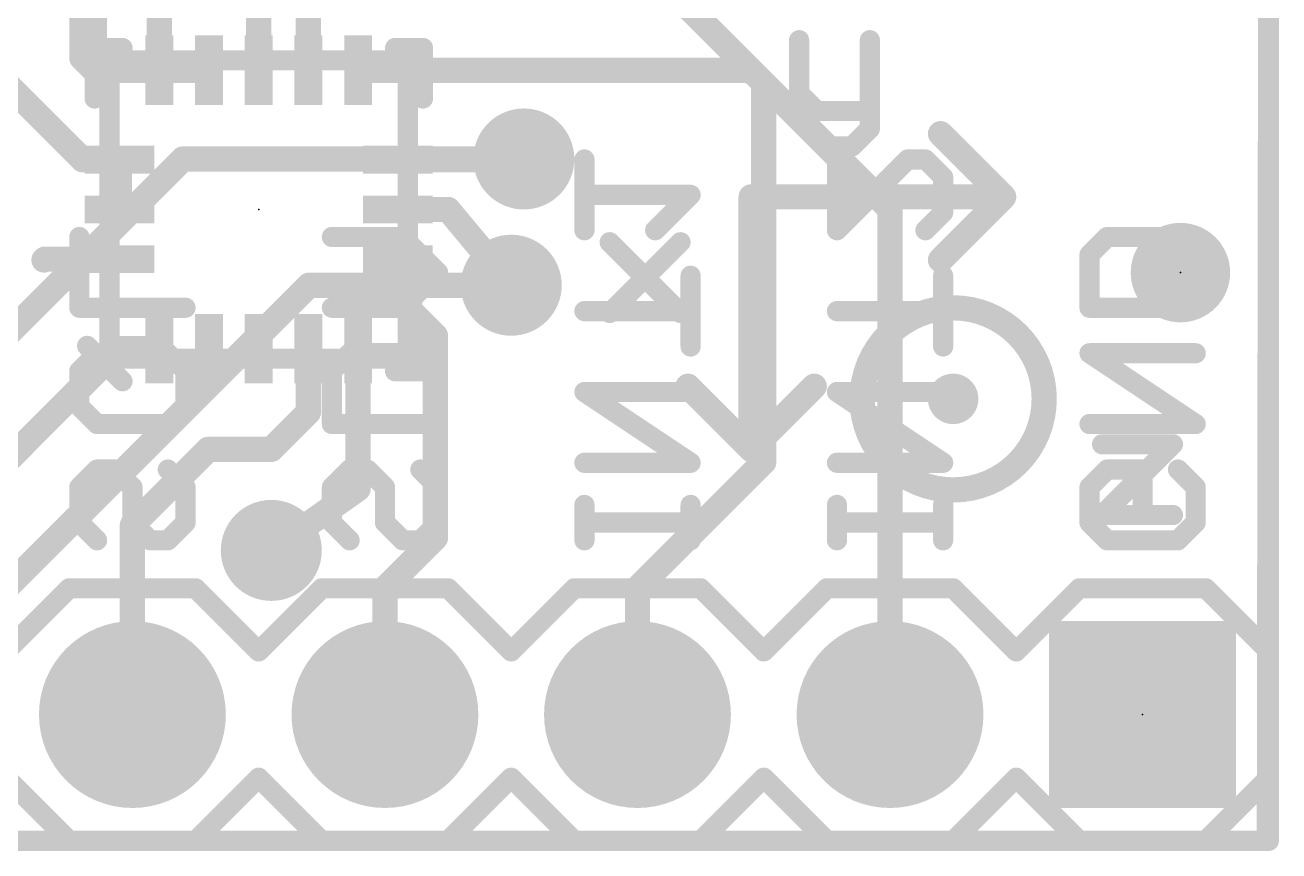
# Model space of a CAD drawing. Extents: x -0.1 to 20.4, y -0.1 to 12.8.
# Drawn here: x 7.81 to 20.42, y -0.1 to 8.2 of the extents above; entities that cross this region are included whole.
import ezdxf

# ---------------------------------------------------------------- set-up
doc = ezdxf.new("R2010")
doc.units = 0
for name, color, linetype in [('1', 12, 'CONTINUOUS'), ('16', 132, 'CONTINUOUS'), ('17', 110, 'CONTINUOUS'), ('18', 110, 'CONTINUOUS'), ('20', 53, 'CONTINUOUS'), ('21', 41, 'CONTINUOUS'), ('22', 40, 'CONTINUOUS'), ('23', 53, 'CONTINUOUS'), ('51', 53, 'CONTINUOUS')]:
    doc.layers.add(name, color=color, linetype=linetype)

# ---------------------------------------------------------------- blocks, each defined once
blk = doc.blocks.new('RECT')
blk.add_solid([(-0.5, -0.5), (0.5, -0.5), (-0.5, 0.5), (0.5, 0.5)])
blk = doc.blocks.new('SQUAREP')
blk.add_solid([(-0.5, -0.5), (0.5, -0.5), (-0.5, 0.5), (0.5, 0.5)])
blk = doc.blocks.new('ROUNDP')
at = {"const_width": 0.5}
blk.add_lwpolyline([(0, -0.25, 1), (0, 0.25, 1), (0, -0.25)], format="xyb", dxfattribs=at)
blk = doc.blocks.new('PIE')
at = {"const_width": 0.5}
blk.add_lwpolyline([(0, -0.25, 1), (0, 0.25, 1), (0, -0.25)], format="xyb", dxfattribs=at)
blk = doc.blocks.new('ROUNDV')
at = {"const_width": 0.5}
blk.add_lwpolyline([(0, -0.25, 1), (0, 0.25, 1), (0, -0.25)], format="xyb", dxfattribs=at)

msp = doc.modelspace()

# ---------------------------------------------------------------- linework, layer by layer
at = {"layer": '1'}
for points, const_width in [([(20.32, 0), (20.32, 12.7)], 0.2032), ([(10.16, 9.271), (10.16, 7.75)], 0.254), ([(8.382, 7.874), (8.382, 8.763)], 0.254), ([(8.509, 7.874), (8.509, 8.636)], 0.254), ([(9.16, 7.75), (9.16, 8.62)], 0.254), ([(10.66, 7.75), (10.66, 8.501)], 0.254), ([(10.66, 7.75), (10.66, 8.4502)], 0.254), ([(8.506, 7.75), (8.382, 7.874)], 0.254), ([(8.633, 7.75), (8.509, 7.874)], 0.254), ([(7.49, 7.75), (8.39, 6.85)], 0.254), ([(9.66, 7.75), (8.506, 7.75)], 0.254), ([(9.66, 7.75), (8.633, 7.75)], 0.254), ([(9.66, 7.75), (9.16, 7.75)], 0.254), ([(15.11, 7.75), (11.16, 7.75)], 0.254), ([(16.51, 6.35), (15.11, 7.75)], 0.254), ([(8.39, 6.85), (8.76, 6.85)], 0.254), ([(8.76, 6.85), (8.76, 6.35)], 0.254), ([(12.692, 6.85), (11.56, 6.85)], 0.254), ([(12.827, 6.858), (12.692, 6.85)], 0.254), ([(12.065, 6.35), (11.56, 6.35)], 0.254), ([(12.7, 5.588), (12.065, 6.35)], 0.254), ([(16.51, 1.27), (16.51, 6.35)], 0.254), ([(8.009, 5.85), (8.001, 5.842)], 0.254), ([(8.76, 5.85), (8.009, 5.85)], 0.254), ([(11.676, 5.85), (11.56, 5.85)], 0.254), ([(11.676, 5.342), (11.676, 5.85)], 0.254), ([(11.938, 5.08), (11.676, 5.342)], 0.254), ([(11.938, 3.048), (11.938, 5.08)], 0.254), ([(7.62, 3.81), (8.76, 4.95)], 0.254), ([(8.76, 4.95), (9.16, 4.95)], 0.254), ([(10.66, 4.31), (10.66, 4.95)], 0.254), ([(11.16, 4.95), (11.16, 3.54)], 0.254), ([(10.287, 3.937), (10.66, 4.31)], 0.254), ([(8.89, 3.175), (9.652, 3.937)], 0.254), ([(9.652, 3.937), (10.287, 3.937)], 0.254), ([(11.16, 3.54), (10.287, 2.921)], 0.254), ([(8.89, 1.27), (8.89, 3.175)], 0.254), ([(11.43, 2.54), (11.938, 3.048)], 0.254), ([(11.43, 1.27), (11.43, 2.54)], 0.254), ([(0, 0), (20.32, 0)], 0.2032)]:
    msp.add_lwpolyline(points, dxfattribs=dict(at, const_width=const_width))
for points, const_width in [([(8.4269, 7.9189, 1), (8.3371, 7.8291)], 0.127), ([(8.5539, 7.9189, 1), (8.4641, 7.8291)], 0.127), ([(8.3185, 7.874, 1), (8.4455, 7.874)], 0.127), ([(8.506, 7.8135, 1), (8.506, 7.6865)], 0.127), ([(8.4455, 7.874, 1), (8.5725, 7.874)], 0.127), ([(8.4611, 7.7051, 1), (8.5509, 7.7949)], 0.127), ([(8.633, 7.8135, 1), (8.633, 7.6865)], 0.127), ([(8.5881, 7.7051, 1), (8.6779, 7.7949)], 0.127), ([(9.16, 7.8135, 1), (9.16, 7.6865)], 0.127), ([(9.66, 7.6865, 1), (9.66, 7.8135)], 0.127), ([(9.66, 7.6865, 1), (9.66, 7.8135)], 0.127), ([(9.66, 7.6865, 1), (9.66, 7.8135)], 0.127), ([(11.16, 7.8135, 1), (11.16, 7.6865)], 0.127), ([(15.1549, 7.7949, 1), (15.0651, 7.7051)], 0.127), ([(15.11, 7.6865, 1), (15.11, 7.8135)], 0.127), ([(9.0965, 7.75, 1), (9.2235, 7.75)], 0.127), ([(10.0965, 7.75, 1), (10.2235, 7.75)], 0.127), ([(10.5965, 7.75, 1), (10.7235, 7.75)], 0.127), ([(10.5965, 7.75, 1), (10.7235, 7.75)], 0.127), ([(8.39, 6.9135, 1), (8.39, 6.7865)], 0.127), ([(8.3451, 6.8051, 1), (8.4349, 6.8949)], 0.127), ([(8.8235, 6.85, 1), (8.6965, 6.85)], 0.127), ([(8.76, 6.7865, 1), (8.76, 6.9135)], 0.127), ([(11.56, 6.9135, 1), (11.56, 6.7865)], 0.127), ([(12.6882, 6.9134, 1), (12.6958, 6.7866)], 0.127), ([(12.692, 6.7865, 1), (12.692, 6.9135)], 0.127), ([(12.8308, 6.7946, 1), (12.8232, 6.9214)], 0.127), ([(11.56, 6.4135, 1), (11.56, 6.2865)], 0.127), ([(12.1138, 6.3907, 1), (12.0162, 6.3093)], 0.127), ([(12.065, 6.2865, 1), (12.065, 6.4135)], 0.127), ([(16.5735, 6.35, 1), (16.4465, 6.35)], 0.127), ([(16.4651, 6.3051, 1), (16.5549, 6.3949)], 0.127), ([(8.6965, 6.35, 1), (8.8235, 6.35)], 0.127), ([(7.9561, 5.8869, 1), (8.0459, 5.7971)], 0.127), ([(8.009, 5.9135, 1), (8.009, 5.7865)], 0.127), ([(8.0539, 5.8051, 1), (7.9641, 5.8949)], 0.127), ([(8.76, 5.7865, 1), (8.76, 5.9135)], 0.127), ([(11.56, 5.9135, 1), (11.56, 5.7865)], 0.127), ([(11.7395, 5.85, 1), (11.6125, 5.85)], 0.127), ([(11.676, 5.7865, 1), (11.676, 5.9135)], 0.127), ([(12.6512, 5.5473, 1), (12.7488, 5.6287)], 0.127), ([(11.7209, 5.3869, 1), (11.6311, 5.2971)], 0.127), ([(11.6125, 5.342, 1), (11.7395, 5.342)], 0.127), ([(12.0015, 5.08, 1), (11.8745, 5.08)], 0.127), ([(11.8931, 5.0351, 1), (11.9829, 5.1249)], 0.127), ([(8.76, 5.0135, 1), (8.76, 4.8865)], 0.127), ([(8.8049, 4.9051, 1), (8.7151, 4.9949)], 0.127), ([(9.16, 4.8865, 1), (9.16, 5.0135)], 0.127), ([(10.7235, 4.95, 1), (10.5965, 4.95)], 0.127), ([(11.2235, 4.95, 1), (11.0965, 4.95)], 0.127), ([(10.7049, 4.2651, 1), (10.6151, 4.3549)], 0.127), ([(10.5965, 4.31, 1), (10.7235, 4.31)], 0.127), ([(9.652, 4.0005, 1), (9.652, 3.8735)], 0.127), ([(9.6969, 3.8921, 1), (9.6071, 3.9819)], 0.127), ([(10.2421, 3.9819, 1), (10.3319, 3.8921)], 0.127), ([(10.287, 3.8735, 1), (10.287, 4.0005)], 0.127), ([(11.1967, 3.4882, 1), (11.1233, 3.5918)], 0.127), ([(11.0965, 3.54, 1), (11.2235, 3.54)], 0.127), ([(8.9535, 3.175, 1), (8.8265, 3.175)], 0.127), ([(8.8451, 3.2199, 1), (8.9349, 3.1301)], 0.127), ([(11.9829, 3.0031, 1), (11.8931, 3.0929)], 0.127), ([(10.2503, 2.9728, 1), (10.3237, 2.8692)], 0.127), ([(11.8745, 3.048, 1), (12.0015, 3.048)], 0.127), ([(11.4935, 2.54, 1), (11.3665, 2.54)], 0.127), ([(11.3851, 2.5849, 1), (11.4749, 2.4951)], 0.127), ([(8.8265, 1.27, 1), (8.9535, 1.27)], 0.127), ([(11.3665, 1.27, 1), (11.4935, 1.27)], 0.127), ([(16.4465, 1.27, 1), (16.5735, 1.27)], 0.127), ([(20.2692, 0, 1), (20.3708, 0)], 0.1016), ([(20.32, -0.0508, 1), (20.32, 0.0508)], 0.1016)]:
    msp.add_lwpolyline(points, format="xyb", dxfattribs=dict(at, const_width=const_width))
at = {"layer": '16'}
for points, const_width in [([(20.32, 0), (20.32, 12.7)], 0.2032), ([(15.24, 7.62), (13.208, 9.652)], 0.254), ([(15.24, 3.81), (15.24, 7.62)], 0.254), ([(3.81, 1.27), (9.398, 6.858)], 0.254), ([(9.398, 6.858), (12.827, 6.858)], 0.254), ([(6.35, 1.27), (10.668, 5.588)], 0.254), ([(10.668, 5.588), (12.7, 5.588)], 0.254), ([(13.97, 2.54), (15.24, 3.81)], 0.254), ([(13.97, 1.27), (13.97, 2.54)], 0.254), ([(0, 0), (20.32, 0)], 0.2032)]:
    msp.add_lwpolyline(points, dxfattribs=dict(at, const_width=const_width))
for points, const_width in [([(15.3035, 7.62, 1), (15.1765, 7.62)], 0.127), ([(15.1951, 7.5751, 1), (15.2849, 7.6649)], 0.127), ([(9.398, 6.9215, 1), (9.398, 6.7945)], 0.127), ([(9.4429, 6.8131, 1), (9.3531, 6.9029)], 0.127), ([(12.827, 6.7945, 1), (12.827, 6.9215)], 0.127), ([(10.668, 5.6515, 1), (10.668, 5.5245)], 0.127), ([(10.7129, 5.5431, 1), (10.6231, 5.6329)], 0.127), ([(12.7, 5.5245, 1), (12.7, 5.6515)], 0.127), ([(15.2849, 3.7651, 1), (15.1951, 3.8549)], 0.127), ([(15.1765, 3.81, 1), (15.3035, 3.81)], 0.127), ([(14.0335, 2.54, 1), (13.9065, 2.54)], 0.127), ([(13.9251, 2.5849, 1), (14.0149, 2.4951)], 0.127), ([(13.9065, 1.27, 1), (14.0335, 1.27)], 0.127), ([(20.2692, 0, 1), (20.3708, 0)], 0.1016), ([(20.32, -0.0508, 1), (20.32, 0.0508)], 0.1016)]:
    msp.add_lwpolyline(points, format="xyb", dxfattribs=dict(at, const_width=const_width))
at = {"layer": '20', "const_width": 0.2032}
for points in [[(20.3, 0), (20.32, 12.7)], [(0, 0), (20.3, 0)]]:
    msp.add_lwpolyline(points, dxfattribs=at)
at = {"layer": '20', "const_width": 0.1016}
for points in [[(20.2492, 0.0001, 1), (20.3508, -0.0001)], [(20.3, -0.0508, 1), (20.3, 0.0508)]]:
    msp.add_lwpolyline(points, format="xyb", dxfattribs=at)
at = {"layer": '21'}
for points, const_width in [([(8.5104, 7.4662), (8.5104, 7.9742)], 0.2032), ([(8.5104, 7.9742), (8.7906, 7.9742)], 0.2032), ([(11.5322, 7.9742), (11.8124, 7.9742)], 0.2032), ([(11.8124, 7.4662), (11.8124, 7.9742)], 0.2032), ([(15.5956, 8.0524), (15.5956, 7.5186)], 0.2032), ([(16.3074, 8.0524), (16.3074, 7.1627)], 0.2032), ([(15.5956, 7.5186), (15.7736, 7.3406)], 0.2032), ([(15.7736, 7.3406), (16.3074, 7.3406)], 0.2032), ([(16.3074, 7.1627), (16.1295, 6.9847)], 0.2032), ([(17.653, 6.477), (17.018, 7.112)], 0.254), ([(16.1295, 6.9847), (15.9515, 6.9847)], 0.2032), ([(15.113, 6.477), (15.113, 3.937)], 0.254), ([(15.113, 6.477), (17.653, 6.477)], 0.254), ([(17.018, 5.842), (17.653, 6.477)], 0.254), ([(13.6906, 6.0204), (14.4024, 5.3086)], 0.2032), ([(13.6906, 5.3086), (14.4024, 6.0204)], 0.2032), ([(11.8124, 4.723), (11.8124, 5.231)], 0.2032), ([(8.7906, 4.6222), (8.435, 4.9778)], 0.2032), ([(11.5322, 4.723), (11.8124, 4.723)], 0.2032), ([(14.478, 4.572), (15.113, 3.937)], 0.254), ([(15.113, 3.937), (15.748, 4.572)], 0.254), ([(18.6436, 3.9884), (19.3554, 3.9884)], 0.2032), ([(19.3554, 3.9884), (18.6436, 3.2766)], 0.2032), ([(18.6436, 3.2766), (19.3554, 3.2766)], 0.2032), ([(7.62, 1.905), (8.255, 2.54)], 0.2032), ([(8.255, 2.54), (9.525, 2.54)], 0.2032), ([(9.525, 2.54), (10.16, 1.905)], 0.2032), ([(10.16, 1.905), (10.795, 2.54)], 0.2032), ([(10.795, 2.54), (12.065, 2.54)], 0.2032), ([(12.7, 1.905), (12.065, 2.54)], 0.2032), ([(12.7, 1.905), (13.335, 2.54)], 0.2032), ([(13.335, 2.54), (14.605, 2.54)], 0.2032), ([(14.605, 2.54), (15.24, 1.905)], 0.2032), ([(15.24, 1.905), (15.875, 2.54)], 0.2032), ([(15.875, 2.54), (17.145, 2.54)], 0.2032), ([(17.145, 2.54), (17.78, 1.905)], 0.2032), ([(17.78, 1.905), (18.415, 2.54)], 0.2032), ([(18.415, 2.54), (19.685, 2.54)], 0.2032), ([(20.32, 1.905), (19.685, 2.54)], 0.2032), ([(20.32, 0.635), (20.32, 1.905)], 0.2032), ([(8.255, 0), (7.62, 0.635)], 0.2032), ([(10.16, 0.635), (9.525, 0)], 0.2032), ([(10.795, 0), (10.16, 0.635)], 0.2032), ([(12.065, 0), (12.7, 0.635)], 0.2032), ([(13.335, 0), (12.7, 0.635)], 0.2032), ([(15.24, 0.635), (14.605, 0)], 0.2032), ([(15.875, 0), (15.24, 0.635)], 0.2032), ([(17.78, 0.635), (17.145, 0)], 0.2032), ([(18.415, 0), (17.78, 0.635)], 0.2032), ([(19.685, 0), (20.32, 0.635)], 0.2032), ([(9.525, 0), (8.255, 0)], 0.2032), ([(12.065, 0), (10.795, 0)], 0.2032), ([(14.605, 0), (13.335, 0)], 0.2032), ([(17.145, 0), (15.875, 0)], 0.2032), ([(19.685, 0), (18.415, 0)], 0.2032)]:
    msp.add_lwpolyline(points, dxfattribs=dict(at, const_width=const_width))
for points, const_width in [([(8.5612, 7.9742, 1), (8.4596, 7.9742)], 0.1016), ([(8.5104, 8.025, 1), (8.5104, 7.9234)], 0.1016), ([(8.7906, 7.9234, 1), (8.7906, 8.025)], 0.1016), ([(11.5322, 8.025, 1), (11.5322, 7.9234)], 0.1016), ([(11.8632, 7.9742, 1), (11.7616, 7.9742)], 0.1016), ([(11.8124, 7.9234, 1), (11.8124, 8.025)], 0.1016), ([(15.6464, 8.0524, 1), (15.5448, 8.0524)], 0.1016), ([(16.3582, 8.0524, 1), (16.2566, 8.0524)], 0.1016), ([(15.6315, 7.5545, 1), (15.5597, 7.4826)], 0.1016), ([(15.5448, 7.5186, 1), (15.6464, 7.5186)], 0.1016), ([(8.4596, 7.4662, 1), (8.5612, 7.4662)], 0.1016), ([(11.7616, 7.4662, 1), (11.8632, 7.4662)], 0.1016), ([(15.7736, 7.3914, 1), (15.7736, 7.2898)], 0.1016), ([(16.3074, 7.2898, 1), (16.3074, 7.3914)], 0.1016), ([(15.7376, 7.3047, 1), (15.8095, 7.3765)], 0.1016), ([(16.2566, 7.1627, 1), (16.3582, 7.1627)], 0.1016), ([(16.3433, 7.1267, 1), (16.2715, 7.1986)], 0.1016), ([(17.0629, 7.1569, 1), (16.9731, 7.0671)], 0.127), ([(15.9515, 7.0355, 1), (15.9515, 6.9339)], 0.1016), ([(16.0935, 7.0206, 1), (16.1654, 6.9488)], 0.1016), ([(16.1295, 6.9339, 1), (16.1295, 7.0355)], 0.1016), ([(15.1765, 6.477, 1), (15.0495, 6.477)], 0.127), ([(15.113, 6.5405, 1), (15.113, 6.4135)], 0.127), ([(17.6979, 6.4321, 1), (17.6081, 6.5219)], 0.127), ([(17.6081, 6.4321, 1), (17.6979, 6.5219)], 0.127), ([(17.653, 6.4135, 1), (17.653, 6.5405)], 0.127), ([(13.7265, 6.0563, 1), (13.6547, 5.9845)], 0.1016), ([(14.4383, 5.9845, 1), (14.3665, 6.0563)], 0.1016), ([(16.9731, 5.8869, 1), (17.0629, 5.7971)], 0.127), ([(17.145, 3.5292, 1), (17.145, 5.3608, 1), (17.145, 3.5292)], 0.254), ([(11.8632, 5.231, 1), (11.7616, 5.231)], 0.1016), ([(13.6547, 5.3445, 1), (13.7265, 5.2727)], 0.1016), ([(14.3665, 5.2727, 1), (14.4383, 5.3445)], 0.1016), ([(8.4709, 5.0137, 1), (8.3991, 4.9419)], 0.1016), ([(11.5322, 4.7738, 1), (11.5322, 4.6722)], 0.1016), ([(11.8124, 4.6722, 1), (11.8124, 4.7738)], 0.1016), ([(8.7547, 4.5863, 1), (8.8265, 4.6581)], 0.1016), ([(11.7616, 4.723, 1), (11.8632, 4.723)], 0.1016), ([(14.5229, 4.6169, 1), (14.4331, 4.5271)], 0.127), ([(15.7929, 4.5271, 1), (15.7031, 4.6169)], 0.127), ([(17.145, 4.318, 1), (17.145, 4.572, 1), (17.145, 4.318)], 0.254), ([(15.0681, 3.9819, 1), (15.1579, 3.8921)], 0.127), ([(15.0681, 3.8921, 1), (15.1579, 3.9819)], 0.127), ([(18.6436, 4.0392, 1), (18.6436, 3.9376)], 0.1016), ([(19.3913, 3.9525, 1), (19.3195, 4.0243)], 0.1016), ([(19.3554, 3.9376, 1), (19.3554, 4.0392)], 0.1016), ([(15.0495, 3.937, 1), (15.1765, 3.937)], 0.127), ([(18.6436, 3.3274, 1), (18.6436, 3.2258)], 0.1016), ([(18.6077, 3.3125, 1), (18.6795, 3.2407)], 0.1016), ([(19.3554, 3.2258, 1), (19.3554, 3.3274)], 0.1016), ([(8.255, 2.5908, 1), (8.255, 2.4892)], 0.1016), ([(8.2909, 2.5041, 1), (8.2191, 2.5759)], 0.1016), ([(9.5609, 2.5759, 1), (9.4891, 2.5041)], 0.1016), ([(9.525, 2.4892, 1), (9.525, 2.5908)], 0.1016), ([(10.795, 2.5908, 1), (10.795, 2.4892)], 0.1016), ([(10.8309, 2.5041, 1), (10.7591, 2.5759)], 0.1016), ([(12.1009, 2.5759, 1), (12.0291, 2.5041)], 0.1016), ([(12.065, 2.4892, 1), (12.065, 2.5908)], 0.1016), ([(13.335, 2.5908, 1), (13.335, 2.4892)], 0.1016), ([(13.3709, 2.5041, 1), (13.2991, 2.5759)], 0.1016), ([(14.6409, 2.5759, 1), (14.5691, 2.5041)], 0.1016), ([(14.605, 2.4892, 1), (14.605, 2.5908)], 0.1016), ([(15.875, 2.5908, 1), (15.875, 2.4892)], 0.1016), ([(15.9109, 2.5041, 1), (15.8391, 2.5759)], 0.1016), ([(17.1809, 2.5759, 1), (17.1091, 2.5041)], 0.1016), ([(17.145, 2.4892, 1), (17.145, 2.5908)], 0.1016), ([(18.415, 2.5908, 1), (18.415, 2.4892)], 0.1016), ([(18.4509, 2.5041, 1), (18.3791, 2.5759)], 0.1016), ([(19.7209, 2.5759, 1), (19.6491, 2.5041)], 0.1016), ([(19.685, 2.4892, 1), (19.685, 2.5908)], 0.1016), ([(10.1241, 1.9409, 1), (10.1959, 1.8691)], 0.1016), ([(10.1241, 1.8691, 1), (10.1959, 1.9409)], 0.1016), ([(12.6641, 1.9409, 1), (12.7359, 1.8691)], 0.1016), ([(12.6641, 1.8691, 1), (12.7359, 1.9409)], 0.1016), ([(15.2041, 1.9409, 1), (15.2759, 1.8691)], 0.1016), ([(15.2041, 1.8691, 1), (15.2759, 1.9409)], 0.1016), ([(17.7441, 1.9409, 1), (17.8159, 1.8691)], 0.1016), ([(17.7441, 1.8691, 1), (17.8159, 1.9409)], 0.1016), ([(20.3708, 1.905, 1), (20.2692, 1.905)], 0.1016), ([(20.2841, 1.8691, 1), (20.3559, 1.9409)], 0.1016), ([(10.1959, 0.6709, 1), (10.1241, 0.5991)], 0.1016), ([(10.1959, 0.5991, 1), (10.1241, 0.6709)], 0.1016), ([(12.7359, 0.6709, 1), (12.6641, 0.5991)], 0.1016), ([(12.7359, 0.5991, 1), (12.6641, 0.6709)], 0.1016), ([(15.2759, 0.6709, 1), (15.2041, 0.5991)], 0.1016), ([(15.2759, 0.5991, 1), (15.2041, 0.6709)], 0.1016), ([(17.8159, 0.6709, 1), (17.7441, 0.5991)], 0.1016), ([(17.8159, 0.5991, 1), (17.7441, 0.6709)], 0.1016), ([(20.2692, 0.635, 1), (20.3708, 0.635)], 0.1016), ([(20.3559, 0.5991, 1), (20.2841, 0.6709)], 0.1016), ([(8.255, 0.0508, 1), (8.255, -0.0508)], 0.1016), ([(8.2191, -0.0359, 1), (8.2909, 0.0359)], 0.1016), ([(9.4891, 0.0359, 1), (9.5609, -0.0359)], 0.1016), ([(9.525, -0.0508, 1), (9.525, 0.0508)], 0.1016), ([(10.795, 0.0508, 1), (10.795, -0.0508)], 0.1016), ([(10.7591, -0.0359, 1), (10.8309, 0.0359)], 0.1016), ([(12.0291, 0.0359, 1), (12.1009, -0.0359)], 0.1016), ([(12.065, -0.0508, 1), (12.065, 0.0508)], 0.1016), ([(13.335, 0.0508, 1), (13.335, -0.0508)], 0.1016), ([(13.2991, -0.0359, 1), (13.3709, 0.0359)], 0.1016), ([(14.5691, 0.0359, 1), (14.6409, -0.0359)], 0.1016), ([(14.605, -0.0508, 1), (14.605, 0.0508)], 0.1016), ([(15.875, 0.0508, 1), (15.875, -0.0508)], 0.1016), ([(15.8391, -0.0359, 1), (15.9109, 0.0359)], 0.1016), ([(17.1091, 0.0359, 1), (17.1809, -0.0359)], 0.1016), ([(17.145, -0.0508, 1), (17.145, 0.0508)], 0.1016), ([(18.415, 0.0508, 1), (18.415, -0.0508)], 0.1016), ([(18.3791, -0.0359, 1), (18.4509, 0.0359)], 0.1016), ([(19.6491, 0.0359, 1), (19.7209, -0.0359)], 0.1016), ([(19.685, -0.0508, 1), (19.685, 0.0508)], 0.1016)]:
    msp.add_lwpolyline(points, format="xyb", dxfattribs=dict(at, const_width=const_width))
at = {"layer": '22', "const_width": 0.2032}
for points in [[(13.4366, 6.141), (13.4366, 6.8528)], [(15.9766, 6.8528), (15.9766, 6.141)], [(15.9766, 6.141), (16.6884, 6.8528)], [(16.6884, 6.8528), (16.8664, 6.8528)], [(16.8664, 6.8528), (17.0443, 6.6748)], [(17.0443, 6.6748), (17.0443, 6.3189)], [(14.5043, 6.4969), (13.4366, 6.4969)], [(14.1484, 6.141), (14.5043, 6.4969)], [(17.0443, 6.3189), (16.8664, 6.141)], [(8.3566, 5.3614), (8.3566, 6.0732)], [(11.6084, 6.0732), (10.8966, 6.0732)], [(11.4305, 5.3614), (11.4305, 6.0732)], [(11.9643, 5.7173), (11.6084, 6.0732)], [(18.5166, 5.8952), (18.6945, 6.0732)], [(18.6945, 6.0732), (19.4064, 6.0732)], [(19.4064, 6.0732), (19.5843, 5.8952)], [(18.5166, 5.3614), (18.5166, 5.8952)], [(19.5843, 5.8952), (19.5843, 5.3614)], [(11.6084, 5.3614), (11.9643, 5.7173)], [(14.5043, 4.9716), (14.5043, 5.6834)], [(17.0443, 4.9716), (17.0443, 5.6834)], [(9.4243, 5.3614), (8.3566, 5.3614)], [(10.8966, 5.3614), (11.6084, 5.3614)], [(13.4366, 5.3275), (14.5043, 5.3275)], [(15.9766, 5.3275), (17.0443, 5.3275)], [(19.5843, 5.3614), (18.5166, 5.3614)], [(8.3566, 4.7259), (8.5346, 4.9038)], [(9.2464, 4.9038), (9.4243, 4.7259)], [(10.8966, 4.7259), (11.0746, 4.9038)], [(11.0746, 4.9038), (11.7864, 4.9038)], [(11.7864, 4.9038), (11.9643, 4.7259)], [(19.5843, 4.192), (18.5166, 4.9038)], [(18.5166, 4.9038), (19.5843, 4.9038)], [(8.3566, 4.3699), (8.3566, 4.7259)], [(9.4243, 4.7259), (9.4243, 4.3699)], [(10.8966, 4.192), (10.8966, 4.7259)], [(11.9643, 4.7259), (11.9643, 4.192)], [(14.5043, 3.8022), (13.4366, 4.514)], [(13.4366, 4.514), (14.5043, 4.514)], [(17.0443, 3.8022), (15.9766, 4.514)], [(15.9766, 4.514), (17.0443, 4.514)], [(8.5346, 4.192), (8.3566, 4.3699)], [(9.4243, 4.3699), (9.2464, 4.192)], [(9.2464, 4.192), (8.5346, 4.192)], [(11.9643, 4.192), (10.8966, 4.192)], [(18.5166, 4.192), (19.5843, 4.192)], [(8.5346, 3.7344), (8.3566, 3.5565)], [(8.7125, 3.7344), (8.5346, 3.7344)], [(8.8905, 3.5565), (8.7125, 3.7344)], [(9.2464, 3.7344), (9.4243, 3.5565)], [(11.0746, 3.7344), (10.8966, 3.5565)], [(11.2525, 3.7344), (11.0746, 3.7344)], [(11.4305, 3.5565), (11.2525, 3.7344)], [(11.7864, 3.7344), (11.9643, 3.5565)], [(13.4366, 3.8022), (14.5043, 3.8022)], [(15.9766, 3.8022), (17.0443, 3.8022)], [(18.5166, 3.5565), (18.6945, 3.7344)], [(18.6945, 3.7344), (19.0505, 3.7344)], [(19.0505, 3.7344), (19.0505, 3.3785)], [(19.4064, 3.7344), (19.5843, 3.5565)], [(8.3566, 3.5565), (8.3566, 3.2006)], [(8.8905, 3.2006), (8.8905, 3.5565)], [(9.4243, 3.5565), (9.4243, 3.2006)], [(10.8966, 3.5565), (10.8966, 3.2006)], [(11.4305, 3.2006), (11.4305, 3.5565)], [(11.9643, 3.5565), (11.9643, 3.2006)], [(18.5166, 3.2006), (18.5166, 3.5565)], [(19.5843, 3.5565), (19.5843, 3.2006)], [(13.4366, 3.0226), (13.4366, 3.3785)], [(14.5043, 3.0226), (14.5043, 3.3785)], [(15.9766, 3.0226), (15.9766, 3.3785)], [(17.0443, 3.0226), (17.0443, 3.3785)], [(8.3566, 3.2006), (8.5346, 3.0226)], [(9.0684, 3.0226), (8.8905, 3.2006)], [(9.4243, 3.2006), (9.2464, 3.0226)], [(10.8966, 3.2006), (11.0746, 3.0226)], [(11.6084, 3.0226), (11.4305, 3.2006)], [(11.9643, 3.2006), (11.7864, 3.0226)], [(13.4366, 3.2006), (14.5043, 3.2006)], [(15.9766, 3.2006), (17.0443, 3.2006)], [(18.6945, 3.0226), (18.5166, 3.2006)], [(19.5843, 3.2006), (19.4064, 3.0226)], [(9.2464, 3.0226), (9.0684, 3.0226)], [(11.7864, 3.0226), (11.6084, 3.0226)], [(19.4064, 3.0226), (18.6945, 3.0226)]]:
    msp.add_lwpolyline(points, dxfattribs=at)
at = {"layer": '22', "const_width": 0.1016}
for points in [[(13.4874, 6.8528, 1), (13.3858, 6.8528)], [(16.0274, 6.8528, 1), (15.9258, 6.8528)], [(16.6884, 6.9036, 1), (16.6884, 6.802)], [(16.7243, 6.8169, 1), (16.6525, 6.8887)], [(16.9023, 6.8887, 1), (16.8304, 6.8169)], [(16.8664, 6.802, 1), (16.8664, 6.9036)], [(17.0951, 6.6748, 1), (16.9935, 6.6748)], [(17.0084, 6.6389, 1), (17.0802, 6.7108)], [(13.4366, 6.5477, 1), (13.4366, 6.4461)], [(14.5402, 6.461, 1), (14.4684, 6.5328)], [(14.5043, 6.4461, 1), (14.5043, 6.5477)], [(16.9935, 6.3189, 1), (17.0951, 6.3189)], [(17.0802, 6.283, 1), (17.0084, 6.3549)], [(13.3858, 6.141, 1), (13.4874, 6.141)], [(14.1125, 6.1769, 1), (14.1843, 6.1051)], [(15.9407, 6.1769, 1), (16.0125, 6.1051)], [(15.9258, 6.141, 1), (16.0274, 6.141)], [(16.8304, 6.1769, 1), (16.9023, 6.1051)], [(8.4074, 6.0732, 1), (8.3058, 6.0732)], [(10.8966, 6.124, 1), (10.8966, 6.0224)], [(11.4813, 6.0732, 1), (11.3797, 6.0732)], [(11.6443, 6.1091, 1), (11.5725, 6.0373)], [(11.6084, 6.0224, 1), (11.6084, 6.124)], [(18.6945, 6.124, 1), (18.6945, 6.0224)], [(18.7305, 6.0373, 1), (18.6586, 6.1091)], [(19.4423, 6.1091, 1), (19.3704, 6.0373)], [(19.4064, 6.0224, 1), (19.4064, 6.124)], [(18.5674, 5.8952, 1), (18.4658, 5.8952)], [(18.4807, 5.9312, 1), (18.5525, 5.8593)], [(19.6351, 5.8952, 1), (19.5335, 5.8952)], [(19.5484, 5.8593, 1), (19.6202, 5.9312)], [(12.0002, 5.6814, 1), (11.9284, 5.7532)], [(11.9284, 5.6814, 1), (12.0002, 5.7532)], [(14.5551, 5.6834, 1), (14.4535, 5.6834)], [(17.0951, 5.6834, 1), (16.9935, 5.6834)], [(8.3566, 5.4122, 1), (8.3566, 5.3106)], [(9.4243, 5.3106, 1), (9.4243, 5.4122)], [(10.8966, 5.4122, 1), (10.8966, 5.3106)], [(11.5725, 5.3973, 1), (11.6443, 5.3255)], [(11.6084, 5.3106, 1), (11.6084, 5.4122)], [(13.4366, 5.3783, 1), (13.4366, 5.2767)], [(14.5043, 5.2767, 1), (14.5043, 5.3783)], [(15.9766, 5.3783, 1), (15.9766, 5.2767)], [(17.0443, 5.2767, 1), (17.0443, 5.3783)], [(18.5166, 5.4122, 1), (18.5166, 5.3106)], [(19.5843, 5.3106, 1), (19.5843, 5.4122)], [(8.3058, 5.3614, 1), (8.4074, 5.3614)], [(11.3797, 5.3614, 1), (11.4813, 5.3614)], [(18.4658, 5.3614, 1), (18.5674, 5.3614)], [(19.5335, 5.3614, 1), (19.6351, 5.3614)], [(8.5705, 4.8679, 1), (8.4986, 4.9397)], [(9.2823, 4.9397, 1), (9.2104, 4.8679)], [(11.0746, 4.9546, 1), (11.0746, 4.853)], [(11.1105, 4.8679, 1), (11.0386, 4.9397)], [(11.8223, 4.9397, 1), (11.7504, 4.8679)], [(11.7864, 4.853, 1), (11.7864, 4.9546)], [(14.4535, 4.9716, 1), (14.5551, 4.9716)], [(16.9935, 4.9716, 1), (17.0951, 4.9716)], [(18.5448, 4.9461, 1), (18.4884, 4.8615)], [(18.5166, 4.9546, 1), (18.5166, 4.853)], [(19.5843, 4.853, 1), (19.5843, 4.9546)], [(8.4074, 4.7259, 1), (8.3058, 4.7259)], [(8.3207, 4.7618, 1), (8.3925, 4.6899)], [(9.4751, 4.7259, 1), (9.3735, 4.7259)], [(9.3884, 4.6899, 1), (9.4602, 4.7618)], [(10.9474, 4.7259, 1), (10.8458, 4.7259)], [(10.8607, 4.7618, 1), (10.9325, 4.6899)], [(12.0151, 4.7259, 1), (11.9135, 4.7259)], [(11.9284, 4.6899, 1), (12.0002, 4.7618)], [(13.4648, 4.5563, 1), (13.4084, 4.4717)], [(13.4366, 4.5648, 1), (13.4366, 4.4632)], [(14.5043, 4.4632, 1), (14.5043, 4.5648)], [(16.0048, 4.5563, 1), (15.9484, 4.4717)], [(15.9766, 4.5648, 1), (15.9766, 4.4632)], [(17.0443, 4.4632, 1), (17.0443, 4.5648)], [(8.3925, 4.4059, 1), (8.3207, 4.334)], [(8.3058, 4.3699, 1), (8.4074, 4.3699)], [(9.3735, 4.3699, 1), (9.4751, 4.3699)], [(9.4602, 4.334, 1), (9.3884, 4.4059)], [(8.5346, 4.2428, 1), (8.5346, 4.1412)], [(9.2464, 4.1412, 1), (9.2464, 4.2428)], [(10.8966, 4.2428, 1), (10.8966, 4.1412)], [(11.9643, 4.1412, 1), (11.9643, 4.2428)], [(18.5166, 4.2428, 1), (18.5166, 4.1412)], [(19.5843, 4.1412, 1), (19.5843, 4.2428)], [(8.4986, 4.1561, 1), (8.5705, 4.2279)], [(9.2104, 4.2279, 1), (9.2823, 4.1561)], [(10.8458, 4.192, 1), (10.9474, 4.192)], [(11.9135, 4.192, 1), (12.0151, 4.192)], [(19.5561, 4.1497, 1), (19.6125, 4.2343)], [(8.5346, 3.7852, 1), (8.5346, 3.6836)], [(8.5705, 3.6985, 1), (8.4986, 3.7703)], [(8.7484, 3.7703, 1), (8.6766, 3.6985)], [(8.7125, 3.6836, 1), (8.7125, 3.7852)], [(9.2823, 3.7703, 1), (9.2104, 3.6985)], [(11.0746, 3.7852, 1), (11.0746, 3.6836)], [(11.1105, 3.6985, 1), (11.0386, 3.7703)], [(11.2884, 3.7703, 1), (11.2166, 3.6985)], [(11.2525, 3.6836, 1), (11.2525, 3.7852)], [(11.8223, 3.7703, 1), (11.7504, 3.6985)], [(13.4366, 3.853, 1), (13.4366, 3.7514)], [(14.4761, 3.7599, 1), (14.5325, 3.8445)], [(14.5043, 3.7514, 1), (14.5043, 3.853)], [(15.9766, 3.853, 1), (15.9766, 3.7514)], [(17.0161, 3.7599, 1), (17.0725, 3.8445)], [(17.0443, 3.7514, 1), (17.0443, 3.853)], [(18.6945, 3.7852, 1), (18.6945, 3.6836)], [(18.7305, 3.6985, 1), (18.6586, 3.7703)], [(19.1013, 3.7344, 1), (18.9997, 3.7344)], [(19.0505, 3.6836, 1), (19.0505, 3.7852)], [(19.4423, 3.7703, 1), (19.3704, 3.6985)], [(8.4074, 3.5565, 1), (8.3058, 3.5565)], [(8.9413, 3.5565, 1), (8.8397, 3.5565)], [(9.4751, 3.5565, 1), (9.3735, 3.5565)], [(10.9474, 3.5565, 1), (10.8458, 3.5565)], [(11.4813, 3.5565, 1), (11.3797, 3.5565)], [(12.0151, 3.5565, 1), (11.9135, 3.5565)], [(18.5674, 3.5565, 1), (18.4658, 3.5565)], [(19.6351, 3.5565, 1), (19.5335, 3.5565)], [(8.3207, 3.5924, 1), (8.3925, 3.5205)], [(8.8545, 3.5205, 1), (8.9264, 3.5924)], [(9.3884, 3.5205, 1), (9.4602, 3.5924)], [(10.8607, 3.5924, 1), (10.9325, 3.5205)], [(11.3945, 3.5205, 1), (11.4664, 3.5924)], [(11.9284, 3.5205, 1), (12.0002, 3.5924)], [(18.4807, 3.5924, 1), (18.5525, 3.5205)], [(19.5484, 3.5205, 1), (19.6202, 3.5924)], [(13.4874, 3.3785, 1), (13.3858, 3.3785)], [(14.5551, 3.3785, 1), (14.4535, 3.3785)], [(16.0274, 3.3785, 1), (15.9258, 3.3785)], [(17.0951, 3.3785, 1), (16.9935, 3.3785)], [(18.9997, 3.3785, 1), (19.1013, 3.3785)], [(8.3925, 3.2365, 1), (8.3207, 3.1646)], [(8.9264, 3.2365, 1), (8.8545, 3.1646)], [(9.4602, 3.1646, 1), (9.3884, 3.2365)], [(10.9325, 3.2365, 1), (10.8607, 3.1646)], [(11.4664, 3.2365, 1), (11.3945, 3.1646)], [(12.0002, 3.1646, 1), (11.9284, 3.2365)], [(13.4366, 3.2514, 1), (13.4366, 3.1498)], [(14.5043, 3.1498, 1), (14.5043, 3.2514)], [(15.9766, 3.2514, 1), (15.9766, 3.1498)], [(17.0443, 3.1498, 1), (17.0443, 3.2514)], [(18.5525, 3.2365, 1), (18.4807, 3.1646)], [(19.6202, 3.1646, 1), (19.5484, 3.2365)], [(8.3058, 3.2006, 1), (8.4074, 3.2006)], [(8.8397, 3.2006, 1), (8.9413, 3.2006)], [(9.3735, 3.2006, 1), (9.4751, 3.2006)], [(10.8458, 3.2006, 1), (10.9474, 3.2006)], [(11.3797, 3.2006, 1), (11.4813, 3.2006)], [(11.9135, 3.2006, 1), (12.0151, 3.2006)], [(18.4658, 3.2006, 1), (18.5674, 3.2006)], [(19.5335, 3.2006, 1), (19.6351, 3.2006)], [(8.4986, 2.9867, 1), (8.5705, 3.0585)], [(9.0684, 3.0734, 1), (9.0684, 2.9718)], [(9.0325, 2.9867, 1), (9.1043, 3.0585)], [(9.2104, 3.0585, 1), (9.2823, 2.9867)], [(9.2464, 2.9718, 1), (9.2464, 3.0734)], [(11.0386, 2.9867, 1), (11.1105, 3.0585)], [(11.6084, 3.0734, 1), (11.6084, 2.9718)], [(11.5725, 2.9867, 1), (11.6443, 3.0585)], [(11.7504, 3.0585, 1), (11.8223, 2.9867)], [(11.7864, 2.9718, 1), (11.7864, 3.0734)], [(13.3858, 3.0226, 1), (13.4874, 3.0226)], [(14.4535, 3.0226, 1), (14.5551, 3.0226)], [(15.9258, 3.0226, 1), (16.0274, 3.0226)], [(16.9935, 3.0226, 1), (17.0951, 3.0226)], [(18.6945, 3.0734, 1), (18.6945, 2.9718)], [(18.6586, 2.9867, 1), (18.7305, 3.0585)], [(19.3704, 3.0585, 1), (19.4423, 2.9867)], [(19.4064, 2.9718, 1), (19.4064, 3.0734)]]:
    msp.add_lwpolyline(points, format="xyb", dxfattribs=at)
at = {"layer": '23'}
for p in [(10.16, 6.35), (19.431, 5.715), (19.05, 1.27)]:
    msp.add_point(p, dxfattribs=at)
at = {"layer": '51', "const_width": 0.2032}
for points in [[(8.66, 4.85), (8.66, 7.85)], [(8.66, 7.85), (11.66, 7.85)], [(11.66, 7.85), (11.66, 4.85)], [(11.66, 4.85), (8.66, 4.85)]]:
    msp.add_lwpolyline(points, dxfattribs=at)
at = {"layer": '51', "const_width": 0.1016}
for points in [[(8.7108, 7.85, 1), (8.6092, 7.85)], [(8.66, 7.9008, 1), (8.66, 7.7992)], [(11.7108, 7.85, 1), (11.6092, 7.85)], [(11.66, 7.7992, 1), (11.66, 7.9008)], [(8.66, 4.9008, 1), (8.66, 4.7992)], [(11.66, 4.7992, 1), (11.66, 4.9008)], [(8.6092, 4.85, 1), (8.7108, 4.85)], [(11.6092, 4.85, 1), (11.7108, 4.85)]]:
    msp.add_lwpolyline(points, format="xyb", dxfattribs=at)

# ---------------------------------------------------------------- block references
at = {"layer": '1', "xscale": 0.7, "yscale": 0.28}
for p, rotation in [((9.16, 7.75), 270), ((9.66, 7.75), 270), ((10.16, 7.75), 270), ((10.66, 7.75), 270), ((11.16, 7.75), 270), ((11.56, 6.85), 180), ((11.56, 6.35), 180), ((11.56, 5.85), 180), ((9.16, 4.95), 270), ((9.66, 4.95), 90), ((10.16, 4.95), 90), ((10.66, 4.95), 90), ((11.16, 4.95), 270)]:
    msp.add_blockref('RECT', p, dxfattribs=dict(at, rotation=rotation))
for p in [(8.76, 6.85), (8.76, 6.35), (8.76, 5.85)]:
    msp.add_blockref('RECT', p, dxfattribs=at)
at = {"layer": '1'}
msp.add_blockref('PIE', (19.431, 5.715), dxfattribs=at)
at = {"layer": '17', "xscale": 1.8796, "yscale": 1.8796, "rotation": 270}
for name, p in [('ROUNDP', (8.89, 1.27)), ('ROUNDP', (8.89, 1.27)), ('ROUNDP', (11.43, 1.27)), ('ROUNDP', (11.43, 1.27)), ('ROUNDP', (13.97, 1.27)), ('ROUNDP', (13.97, 1.27)), ('ROUNDP', (16.51, 1.27)), ('ROUNDP', (16.51, 1.27)), ('SQUAREP', (19.05, 1.27)), ('SQUAREP', (19.05, 1.27))]:
    msp.add_blockref(name, p, dxfattribs=at)
at = {"layer": '18', "xscale": 1.016, "yscale": 1.016}
for p in [(12.827, 6.858), (12.827, 6.858), (12.7, 5.588), (12.7, 5.588), (10.287, 2.921), (10.287, 2.921)]:
    msp.add_blockref('ROUNDV', p, dxfattribs=at)
at = {"layer": '51', "xscale": 0.508, "yscale": 0.508, "rotation": 180}
for p in [(8.89, 1.27), (11.43, 1.27), (13.97, 1.27), (16.51, 1.27), (19.05, 1.27)]:
    msp.add_blockref('RECT', p, dxfattribs=at)

doc.saveas('drawing.dxf')
